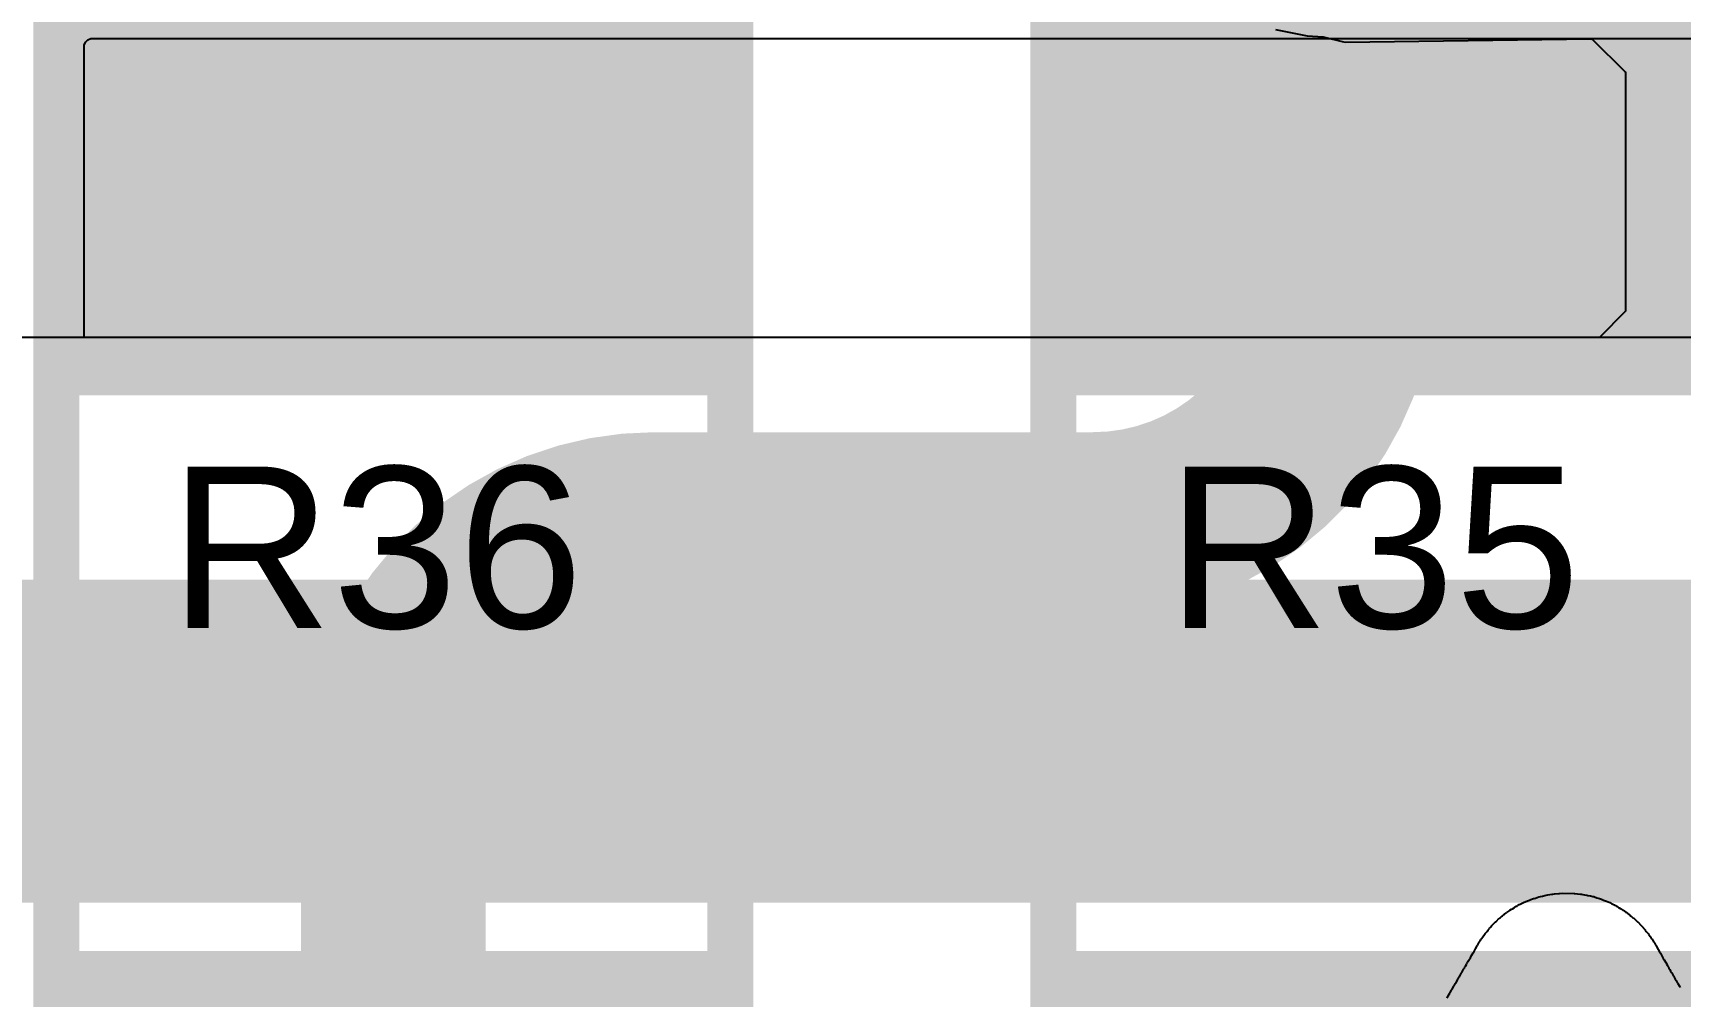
# Model space of a CAD drawing. Header units: inches. Extents: x 0 to 11.2, y -0.2 to 5.5.
# Drawn here: x 1.9841 to 2.3409, y 1.5633 to 1.7721 of the extents above; entities that cross this region are included whole.
import ezdxf

# ---------------------------------------------------------------- set-up
doc = ezdxf.new("R2010")
doc.units = ezdxf.units.IN
doc.header["$MEASUREMENT"] = 0
for name, color, linetype in [('Bottom Layer', 5, 'Continuous'), ('Bottom Overlay', 54, 'Continuous'), ('Bottom Paste', 16, 'Continuous'), ('Bottom Solder', 6, 'Continuous'), ('Top Layer', 1, 'Continuous'), ('Top Overlay', 2, 'Continuous'), ('Top Paste', 8, 'Continuous'), ('Top Solder', 216, 'Continuous')]:
    doc.layers.add(name, color=color, linetype=linetype)
doc.styles.add('Arial', font='', dxfattribs={"height": 0.2})
doc.styles.get('Arial').set_extended_font_data('Arial')

# ---------------------------------------------------------------- blocks, each defined once
blk = doc.blocks.new('RES_2512_18')
at = {"layer": 'Top Layer'}
for points in [[(-0.15945, 0.06693), (-0.09646, 0.06693), (-0.09646, -0.06693), (-0.15945, -0.06693)], [(0.09646, 0.06693), (0.15945, 0.06693), (0.15945, -0.06693), (0.09646, -0.06693)]]:
    blk.add_hatch(color=1, dxfattribs=at).paths.add_polyline_path(points)
at = {"layer": 'Top Paste'}
for points in [[(-0.15945, 0.06693), (-0.09646, 0.06693), (-0.09646, -0.06693), (-0.15945, -0.06693)], [(0.09646, 0.06693), (0.15945, 0.06693), (0.15945, -0.06693), (0.09646, -0.06693)]]:
    blk.add_hatch(color=8, dxfattribs=at).paths.add_polyline_path(points)
at = {"layer": 'Top Solder'}
for points in [[(-0.16345, 0.07093), (-0.09246, 0.07093), (-0.09246, -0.07093), (-0.16345, -0.07093)], [(0.09246, 0.07093), (0.16345, 0.07093), (0.16345, -0.07093), (0.09246, -0.07093)]]:
    blk.add_hatch(color=216, dxfattribs=at).paths.add_polyline_path(points)
at = {"layer": 'Top Overlay'}
for points in [[(-0.167, 0.073, 0.01, 0.01, 0), (0.16679, 0.073, 0.01, 0.01, 0)], [(-0.167, 0.073, 0.01, 0.01, 0), (-0.167, -0.073, 0.01, 0.01, 0)], [(0.16679, 0.073, 0.01, 0.01, 0), (0.16679, -0.073, 0.01, 0.01, 0)], [(-0.167, -0.073, 0.01, 0.01, 0), (0.16679, -0.073, 0.01, 0.01, 0)]]:
    blk.add_lwpolyline(points, format="xyseb", dxfattribs=at)
for points in [[(-0.1695, 0.073, 0.005, 0.005, 1), (-0.1645, 0.073, 0.005, 0.005, 1)], [(-0.1695, 0.073, 0.005, 0.005, 1), (-0.1645, 0.073, 0.005, 0.005, 1)], [(0.16429, 0.073, 0.005, 0.005, 1), (0.16929, 0.073, 0.005, 0.005, 1)], [(0.16429, 0.073, 0.005, 0.005, 1), (0.16929, 0.073, 0.005, 0.005, 1)], [(-0.1695, -0.073, 0.005, 0.005, 1), (-0.1645, -0.073, 0.005, 0.005, 1)], [(-0.1695, -0.073, 0.005, 0.005, 1), (-0.1645, -0.073, 0.005, 0.005, 1)], [(0.16429, -0.073, 0.005, 0.005, 1), (0.16929, -0.073, 0.005, 0.005, 1)], [(0.16429, -0.073, 0.005, 0.005, 1), (0.16929, -0.073, 0.005, 0.005, 1)]]:
    blk.add_lwpolyline(points, format="xyseb", close=True, dxfattribs=at)
blk = doc.blocks.new('RES_2512_19')
at = {"layer": 'Top Layer'}
for points in [[(-0.15945, 0.06693), (-0.09646, 0.06693), (-0.09646, -0.06693), (-0.15945, -0.06693)], [(0.09646, 0.06693), (0.15945, 0.06693), (0.15945, -0.06693), (0.09646, -0.06693)]]:
    blk.add_hatch(color=1, dxfattribs=at).paths.add_polyline_path(points)
at = {"layer": 'Top Paste'}
for points in [[(-0.15945, 0.06693), (-0.09646, 0.06693), (-0.09646, -0.06693), (-0.15945, -0.06693)], [(0.09646, 0.06693), (0.15945, 0.06693), (0.15945, -0.06693), (0.09646, -0.06693)]]:
    blk.add_hatch(color=8, dxfattribs=at).paths.add_polyline_path(points)
at = {"layer": 'Top Solder'}
for points in [[(-0.16345, 0.07093), (-0.09246, 0.07093), (-0.09246, -0.07093), (-0.16345, -0.07093)], [(0.09246, 0.07093), (0.16345, 0.07093), (0.16345, -0.07093), (0.09246, -0.07093)]]:
    blk.add_hatch(color=216, dxfattribs=at).paths.add_polyline_path(points)
at = {"layer": 'Top Overlay'}
for points in [[(-0.167, 0.073, 0.01, 0.01, 0), (0.16679, 0.073, 0.01, 0.01, 0)], [(-0.167, 0.073, 0.01, 0.01, 0), (-0.167, -0.073, 0.01, 0.01, 0)], [(0.16679, 0.073, 0.01, 0.01, 0), (0.16679, -0.073, 0.01, 0.01, 0)], [(-0.167, -0.073, 0.01, 0.01, 0), (0.16679, -0.073, 0.01, 0.01, 0)]]:
    blk.add_lwpolyline(points, format="xyseb", dxfattribs=at)
for points in [[(-0.1695, 0.073, 0.005, 0.005, 1), (-0.1645, 0.073, 0.005, 0.005, 1)], [(-0.1695, 0.073, 0.005, 0.005, 1), (-0.1645, 0.073, 0.005, 0.005, 1)], [(0.16429, 0.073, 0.005, 0.005, 1), (0.16929, 0.073, 0.005, 0.005, 1)], [(0.16429, 0.073, 0.005, 0.005, 1), (0.16929, 0.073, 0.005, 0.005, 1)], [(-0.1695, -0.073, 0.005, 0.005, 1), (-0.1645, -0.073, 0.005, 0.005, 1)], [(-0.1695, -0.073, 0.005, 0.005, 1), (-0.1645, -0.073, 0.005, 0.005, 1)], [(0.16429, -0.073, 0.005, 0.005, 1), (0.16929, -0.073, 0.005, 0.005, 1)], [(0.16429, -0.073, 0.005, 0.005, 1), (0.16929, -0.073, 0.005, 0.005, 1)]]:
    blk.add_lwpolyline(points, format="xyseb", close=True, dxfattribs=at)
blk = doc.blocks.new('RES_2512_B_22')
at = {"layer": 'Bottom Layer'}
for points in [[(-0.15945, 0.06693), (-0.09646, 0.06693), (-0.09646, -0.06693), (-0.15945, -0.06693)], [(0.09646, 0.06693), (0.15945, 0.06693), (0.15945, -0.06693), (0.09646, -0.06693)]]:
    blk.add_hatch(color=5, dxfattribs=at).paths.add_polyline_path(points)
at = {"layer": 'Bottom Paste'}
for points in [[(-0.15945, 0.06693), (-0.09646, 0.06693), (-0.09646, -0.06693), (-0.15945, -0.06693)], [(0.09646, 0.06693), (0.15945, 0.06693), (0.15945, -0.06693), (0.09646, -0.06693)]]:
    blk.add_hatch(color=16, dxfattribs=at).paths.add_polyline_path(points)
at = {"layer": 'Bottom Solder'}
for points in [[(-0.16345, 0.07093), (-0.09246, 0.07093), (-0.09246, -0.07093), (-0.16345, -0.07093)], [(0.09246, 0.07093), (0.16345, 0.07093), (0.16345, -0.07093), (0.09246, -0.07093)]]:
    blk.add_hatch(color=6, dxfattribs=at).paths.add_polyline_path(points)
at = {"layer": 'Bottom Overlay'}
for points in [[(-0.167, 0.073, 0.01, 0.01, 0), (0.16679, 0.073, 0.01, 0.01, 0)], [(-0.167, 0.073, 0.01, 0.01, 0), (-0.167, -0.073, 0.01, 0.01, 0)], [(0.16679, 0.073, 0.01, 0.01, 0), (0.16679, -0.073, 0.01, 0.01, 0)], [(-0.167, -0.073, 0.01, 0.01, 0), (0.16679, -0.073, 0.01, 0.01, 0)]]:
    blk.add_lwpolyline(points, format="xyseb", dxfattribs=at)
for points in [[(-0.1695, 0.073, 0.005, 0.005, 1), (-0.1645, 0.073, 0.005, 0.005, 1)], [(-0.1695, 0.073, 0.005, 0.005, 1), (-0.1645, 0.073, 0.005, 0.005, 1)], [(0.16429, 0.073, 0.005, 0.005, 1), (0.16929, 0.073, 0.005, 0.005, 1)], [(0.16429, 0.073, 0.005, 0.005, 1), (0.16929, 0.073, 0.005, 0.005, 1)], [(-0.1695, -0.073, 0.005, 0.005, 1), (-0.1645, -0.073, 0.005, 0.005, 1)], [(-0.1695, -0.073, 0.005, 0.005, 1), (-0.1645, -0.073, 0.005, 0.005, 1)], [(0.16429, -0.073, 0.005, 0.005, 1), (0.16929, -0.073, 0.005, 0.005, 1)], [(0.16429, -0.073, 0.005, 0.005, 1), (0.16929, -0.073, 0.005, 0.005, 1)]]:
    blk.add_lwpolyline(points, format="xyseb", close=True, dxfattribs=at)
blk = doc.blocks.new('RES_2512_B_23')
at = {"layer": 'Bottom Layer'}
for points in [[(-0.15945, 0.06693), (-0.09646, 0.06693), (-0.09646, -0.06693), (-0.15945, -0.06693)], [(0.09646, 0.06693), (0.15945, 0.06693), (0.15945, -0.06693), (0.09646, -0.06693)]]:
    blk.add_hatch(color=5, dxfattribs=at).paths.add_polyline_path(points)
at = {"layer": 'Bottom Paste'}
for points in [[(-0.15945, 0.06693), (-0.09646, 0.06693), (-0.09646, -0.06693), (-0.15945, -0.06693)], [(0.09646, 0.06693), (0.15945, 0.06693), (0.15945, -0.06693), (0.09646, -0.06693)]]:
    blk.add_hatch(color=16, dxfattribs=at).paths.add_polyline_path(points)
at = {"layer": 'Bottom Solder'}
for points in [[(-0.16345, 0.07093), (-0.09246, 0.07093), (-0.09246, -0.07093), (-0.16345, -0.07093)], [(0.09246, 0.07093), (0.16345, 0.07093), (0.16345, -0.07093), (0.09246, -0.07093)]]:
    blk.add_hatch(color=6, dxfattribs=at).paths.add_polyline_path(points)
at = {"layer": 'Bottom Overlay'}
for points in [[(-0.167, 0.073, 0.01, 0.01, 0), (-0.167, -0.073, 0.01, 0.01, 0)], [(-0.167, 0.073, 0.01, 0.01, 0), (0.16679, 0.073, 0.01, 0.01, 0)], [(0.16679, 0.073, 0.01, 0.01, 0), (0.16679, -0.073, 0.01, 0.01, 0)], [(-0.167, -0.073, 0.01, 0.01, 0), (0.16679, -0.073, 0.01, 0.01, 0)]]:
    blk.add_lwpolyline(points, format="xyseb", dxfattribs=at)
for points in [[(-0.1695, 0.073, 0.005, 0.005, 1), (-0.1645, 0.073, 0.005, 0.005, 1)], [(-0.1695, 0.073, 0.005, 0.005, 1), (-0.1645, 0.073, 0.005, 0.005, 1)], [(0.16429, 0.073, 0.005, 0.005, 1), (0.16929, 0.073, 0.005, 0.005, 1)], [(0.16429, 0.073, 0.005, 0.005, 1), (0.16929, 0.073, 0.005, 0.005, 1)], [(-0.1695, -0.073, 0.005, 0.005, 1), (-0.1645, -0.073, 0.005, 0.005, 1)], [(-0.1695, -0.073, 0.005, 0.005, 1), (-0.1645, -0.073, 0.005, 0.005, 1)], [(0.16429, -0.073, 0.005, 0.005, 1), (0.16929, -0.073, 0.005, 0.005, 1)], [(0.16429, -0.073, 0.005, 0.005, 1), (0.16929, -0.073, 0.005, 0.005, 1)]]:
    blk.add_lwpolyline(points, format="xyseb", close=True, dxfattribs=at)

msp = doc.modelspace()

# ---------------------------------------------------------------- linework, layer by layer
at = {"layer": 'Bottom Layer'}
for points in [[(2.26816, 1.71991, 0.04, 0.04, 0), (2.26816, 1.79349, 0.04, 0.04, 0)], [(2.26816, 1.71991, 0.04, 0.04, -0.414214), (2.21379, 1.66554, 0.04, 0.04, 0)], [(2.06216, 1.60888, 0.04, 0.04, -0.414214), (2.11881, 1.66554, 0.04, 0.04, 0)], [(2.11881, 1.66554, 0.04, 0.04, 0), (2.21379, 1.66554, 0.04, 0.04, 0)], [(2.06216, 1.53759, 0.04, 0.04, 0), (2.06216, 1.60888, 0.04, 0.04, 0)]]:
    msp.add_lwpolyline(points, format="xyseb", dxfattribs=at)
for points in [[(2.25816, 1.71991, 0.02, 0.02, 1), (2.27816, 1.71991, 0.02, 0.02, 1)], [(2.25816, 1.71991, 0.02, 0.02, 1), (2.27816, 1.71991, 0.02, 0.02, 1)], [(2.10881, 1.66554, 0.02, 0.02, 1), (2.12881, 1.66554, 0.02, 0.02, 1)], [(2.10881, 1.66554, 0.02, 0.02, 1), (2.12881, 1.66554, 0.02, 0.02, 1)], [(2.20379, 1.66554, 0.02, 0.02, 1), (2.22379, 1.66554, 0.02, 0.02, 1)], [(2.20379, 1.66554, 0.02, 0.02, 1), (2.22379, 1.66554, 0.02, 0.02, 1)], [(2.05216, 1.60888, 0.02, 0.02, 1), (2.07216, 1.60888, 0.02, 0.02, 1)], [(2.05216, 1.60888, 0.02, 0.02, 1), (2.07216, 1.60888, 0.02, 0.02, 1)]]:
    msp.add_lwpolyline(points, format="xyseb", close=True, dxfattribs=at)
at = {"layer": 'Top Layer'}
for p, q in [((1.99523, 1.76943), (1.9955, 1.77008)), ((1.9955, 1.77008), (1.996, 1.77058)), ((1.996, 1.77058), (1.99665, 1.77085)), ((1.99665, 1.77085), (1.99701, 1.77085)), ((1.99701, 1.77085), (1.99701, 1.77085)), ((1.99701, 1.77085), (2.498, 1.77085)), ((2.25325, 1.77278), (2.2601, 1.77142)), ((2.2601, 1.77142), (2.26359, 1.77124)), ((2.26359, 1.77124), (2.26418, 1.77107)), ((2.26418, 1.77107), (2.26536, 1.77074)), ((2.26536, 1.77074), (2.26655, 1.77045)), ((2.26655, 1.77045), (2.26774, 1.77018)), ((2.26774, 1.77018), (2.26834, 1.77005)), ((2.26834, 1.77005), (2.32163, 1.77076)), ((2.32163, 1.77076), (2.32184, 1.77072)), ((2.32184, 1.77072), (2.32904, 1.7636)), ((1.99523, 1.70609), (1.99523, 1.76943)), ((2.32904, 1.7636), (2.32909, 1.76341)), ((2.32909, 1.76341), (2.32909, 1.71175)), ((2.32909, 1.71175), (2.32344, 1.70609)), ((2.32344, 1.70609), (1.49931, 1.70609)), ((2.83109, 1.70609), (1.99523, 1.70609))]:
    msp.add_line(p, q, dxfattribs=at)
msp.add_lwpolyline([(1.44717, 1.61855, 0.07, 0.07, 0), (2.89588, 1.61855, 0.07, 0.07, 0)], format="xyseb", dxfattribs=at)
at = {"layer": 'Top Overlay'}
for p, q in [((2.3083, 1.58414), (2.30858, 1.58425)), ((2.30858, 1.58425), (2.30894, 1.58438)), ((2.30894, 1.58438), (2.30916, 1.58447)), ((2.30916, 1.58447), (2.30934, 1.58452)), ((2.30934, 1.58452), (2.30958, 1.58458)), ((2.30958, 1.58458), (2.30993, 1.58467)), ((2.30993, 1.58467), (2.31033, 1.58485)), ((2.31033, 1.58485), (2.31069, 1.58494)), ((2.31069, 1.58494), (2.31111, 1.585)), ((2.31111, 1.585), (2.31164, 1.58514)), ((2.31164, 1.58514), (2.31188, 1.5852)), ((2.31188, 1.5852), (2.31224, 1.58529)), ((2.31224, 1.58529), (2.3131, 1.5854)), ((2.3131, 1.5854), (2.31332, 1.58545)), ((2.31332, 1.58545), (2.31372, 1.58549)), ((2.31372, 1.58549), (2.31467, 1.58556)), ((2.31467, 1.58556), (2.3148, 1.5856)), ((2.3148, 1.5856), (2.31551, 1.58565)), ((2.31551, 1.58565), (2.31795, 1.5856)), ((2.31795, 1.5856), (2.31808, 1.58556)), ((2.31808, 1.58556), (2.31866, 1.58551)), ((2.31866, 1.58551), (2.31934, 1.58545)), ((2.31934, 1.58545), (2.31956, 1.5854)), ((2.31956, 1.5854), (2.31983, 1.58536)), ((2.31983, 1.58536), (2.32023, 1.58531)), ((2.32023, 1.58531), (2.32071, 1.58523)), ((2.32071, 1.58523), (2.32096, 1.58516)), ((2.32096, 1.58516), (2.32149, 1.58503)), ((2.32149, 1.58503), (2.32202, 1.58494)), ((2.32202, 1.58494), (2.3222, 1.58489)), ((2.3222, 1.58489), (2.32249, 1.58478)), ((2.32249, 1.58478), (2.32271, 1.58469)), ((2.32271, 1.58469), (2.32291, 1.58463)), ((2.32291, 1.58463), (2.32319, 1.58456)), ((2.32319, 1.58456), (2.32344, 1.5845)), ((2.32344, 1.5845), (2.32388, 1.58432)), ((2.32388, 1.58432), (2.3243, 1.58416)), ((2.30232, 1.58064), (2.30241, 1.58073)), ((2.30241, 1.58073), (2.3025, 1.58078)), ((2.3025, 1.58078), (2.30276, 1.58104)), ((2.30276, 1.58104), (2.30285, 1.58109)), ((2.30285, 1.58109), (2.30316, 1.58131)), ((2.30316, 1.58131), (2.30329, 1.58144)), ((2.30329, 1.58144), (2.30338, 1.58148)), ((2.30338, 1.58148), (2.3038, 1.58177)), ((2.3038, 1.58177), (2.304, 1.58193)), ((2.304, 1.58193), (2.3044, 1.58215)), ((2.3044, 1.58215), (2.30449, 1.58224)), ((2.30449, 1.58224), (2.30458, 1.58228)), ((2.30458, 1.58228), (2.30498, 1.5825)), ((2.30498, 1.5825), (2.30542, 1.58281)), ((2.30542, 1.58281), (2.3056, 1.58286)), ((2.3056, 1.58286), (2.30568, 1.58295)), ((2.30568, 1.58295), (2.30577, 1.58299)), ((2.30577, 1.58299), (2.30604, 1.58317)), ((2.30604, 1.58317), (2.30628, 1.58323)), ((2.30628, 1.58323), (2.30673, 1.5835)), ((2.30673, 1.5835), (2.30697, 1.58361)), ((2.30697, 1.58361), (2.30752, 1.58381)), ((2.30752, 1.58381), (2.30808, 1.58405)), ((2.30808, 1.58405), (2.3083, 1.58414)), ((2.3243, 1.58416), (2.32452, 1.58407)), ((2.32452, 1.58407), (2.32501, 1.5839)), ((2.32501, 1.5839), (2.3253, 1.58374)), ((2.3253, 1.58374), (2.32572, 1.58359)), ((2.32572, 1.58359), (2.32616, 1.58332)), ((2.32616, 1.58332), (2.32674, 1.5831)), ((2.32674, 1.5831), (2.3268, 1.58303)), ((2.3268, 1.58303), (2.32689, 1.58299)), ((2.32689, 1.58299), (2.32716, 1.58281)), ((2.32716, 1.58281), (2.32733, 1.58277)), ((2.32733, 1.58277), (2.32742, 1.58268)), ((2.32742, 1.58268), (2.32751, 1.58264)), ((2.32751, 1.58264), (2.3276, 1.58255)), ((2.3276, 1.58255), (2.32769, 1.5825)), ((2.32769, 1.5825), (2.32809, 1.58228)), ((2.32809, 1.58228), (2.32853, 1.58197)), ((2.32853, 1.58197), (2.32862, 1.58193)), ((2.32862, 1.58193), (2.32919, 1.58153)), ((2.32919, 1.58153), (2.32928, 1.58148)), ((2.32928, 1.58148), (2.32952, 1.58129)), ((2.32952, 1.58129), (2.32964, 1.58117)), ((2.32964, 1.58117), (2.32995, 1.581)), ((2.32995, 1.581), (2.33021, 1.58073)), ((2.33021, 1.58073), (2.3303, 1.58069)), ((2.3303, 1.58069), (2.33039, 1.5806)), ((2.29884, 1.57704), (2.29889, 1.57712)), ((2.29889, 1.57712), (2.29909, 1.57737)), ((2.29909, 1.57737), (2.29924, 1.57752)), ((2.29924, 1.57752), (2.29929, 1.57761)), ((2.29929, 1.57761), (2.29938, 1.5777)), ((2.29938, 1.5777), (2.29942, 1.57779)), ((2.29942, 1.57779), (2.29964, 1.57801)), ((2.29964, 1.57801), (2.29969, 1.5781)), ((2.29969, 1.5781), (2.29977, 1.57819)), ((2.29977, 1.57819), (2.29982, 1.57828)), ((2.29982, 1.57828), (2.30017, 1.57863)), ((2.30017, 1.57863), (2.30022, 1.57872)), ((2.30022, 1.57872), (2.30095, 1.57945)), ((2.30095, 1.57945), (2.30104, 1.57949)), ((2.30104, 1.57949), (2.30174, 1.5802)), ((2.30174, 1.5802), (2.30183, 1.58025)), ((2.30183, 1.58025), (2.30192, 1.58033)), ((2.30192, 1.58033), (2.30201, 1.58038)), ((2.30201, 1.58038), (2.30223, 1.5806)), ((2.30223, 1.5806), (2.30232, 1.58064)), ((2.33039, 1.5806), (2.33048, 1.58055)), ((2.33048, 1.58055), (2.3307, 1.58033)), ((2.3307, 1.58033), (2.33079, 1.58029)), ((2.33079, 1.58029), (2.33103, 1.58009)), ((2.33103, 1.58009), (2.33167, 1.57945)), ((2.33167, 1.57945), (2.33176, 1.5794)), ((2.33176, 1.5794), (2.33249, 1.57867)), ((2.33249, 1.57867), (2.33254, 1.57858)), ((2.33254, 1.57858), (2.33289, 1.57823)), ((2.33289, 1.57823), (2.33293, 1.57814)), ((2.33293, 1.57814), (2.33302, 1.57805)), ((2.33302, 1.57805), (2.33307, 1.57797)), ((2.33307, 1.57797), (2.33333, 1.5777)), ((2.33333, 1.5777), (2.33338, 1.57761)), ((2.33338, 1.57761), (2.33358, 1.57737)), ((2.33358, 1.57737), (2.33373, 1.57721)), ((2.33373, 1.57721), (2.33377, 1.57712)), ((2.33377, 1.57712), (2.33397, 1.57688)), ((2.29628, 1.57301), (2.29659, 1.57358)), ((2.29659, 1.57358), (2.29694, 1.57425)), ((2.29694, 1.57425), (2.29703, 1.57433)), ((2.29703, 1.57433), (2.29707, 1.57442)), ((2.29707, 1.57442), (2.29738, 1.575)), ((2.29738, 1.575), (2.29747, 1.57509)), ((2.29747, 1.57509), (2.29752, 1.57518)), ((2.29752, 1.57518), (2.29774, 1.57557)), ((2.29774, 1.57557), (2.29787, 1.57571)), ((2.29787, 1.57571), (2.29792, 1.5758)), ((2.29792, 1.5758), (2.298, 1.57588)), ((2.298, 1.57588), (2.29818, 1.57619)), ((2.29818, 1.57619), (2.29836, 1.57637)), ((2.29836, 1.57637), (2.2984, 1.57646)), ((2.2984, 1.57646), (2.29869, 1.57688)), ((2.29869, 1.57688), (2.29884, 1.57704)), ((2.33397, 1.57688), (2.33408, 1.57677)), ((2.33408, 1.57677), (2.33413, 1.57668)), ((2.33413, 1.57668), (2.33442, 1.57626)), ((2.33442, 1.57626), (2.33453, 1.57615)), ((2.33453, 1.57615), (2.33457, 1.57606)), ((2.33457, 1.57606), (2.33479, 1.57575)), ((2.33479, 1.57575), (2.33484, 1.57566)), ((2.33484, 1.57566), (2.33497, 1.57553)), ((2.33497, 1.57553), (2.33524, 1.57504)), ((2.33524, 1.57504), (2.33532, 1.57495)), ((2.33532, 1.57495), (2.33537, 1.57487)), ((2.33537, 1.57487), (2.33568, 1.57429)), ((2.33568, 1.57429), (2.33577, 1.5742)), ((2.33577, 1.5742), (2.33617, 1.57345)), ((2.29442, 1.56986), (2.29464, 1.57017)), ((2.29464, 1.57017), (2.29475, 1.57046)), ((2.29475, 1.57046), (2.29486, 1.57062)), ((2.29486, 1.57062), (2.29504, 1.57088)), ((2.29504, 1.57088), (2.2953, 1.57137)), ((2.2953, 1.57137), (2.29548, 1.57163)), ((2.29548, 1.57163), (2.29575, 1.57212)), ((2.29575, 1.57212), (2.29606, 1.5727)), ((2.29606, 1.5727), (2.29628, 1.57301)), ((2.33617, 1.57345), (2.33643, 1.57296)), ((2.33643, 1.57296), (2.33665, 1.57265)), ((2.33665, 1.57265), (2.33727, 1.5715)), ((2.33727, 1.5715), (2.33749, 1.57119)), ((2.33749, 1.57119), (2.3378, 1.57062)), ((2.3378, 1.57062), (2.33789, 1.57053)), ((2.33789, 1.57053), (2.33798, 1.57031)), ((2.33798, 1.57031), (2.33816, 1.57)), ((2.33816, 1.57), (2.33838, 1.56969)), ((2.29238, 1.56623), (2.29278, 1.56699)), ((2.29278, 1.56699), (2.29287, 1.56707)), ((2.29287, 1.56707), (2.293, 1.56738)), ((2.293, 1.56738), (2.29305, 1.56747)), ((2.29305, 1.56747), (2.29336, 1.56792)), ((2.29336, 1.56792), (2.2934, 1.56809)), ((2.2934, 1.56809), (2.29358, 1.5684)), ((2.29358, 1.5684), (2.29371, 1.56854)), ((2.29371, 1.56854), (2.2938, 1.56876)), ((2.2938, 1.56876), (2.29402, 1.56916)), ((2.29402, 1.56916), (2.2942, 1.56942)), ((2.2942, 1.56942), (2.29431, 1.56971)), ((2.29431, 1.56971), (2.29437, 1.56978)), ((2.29437, 1.56978), (2.29442, 1.56986)), ((2.33838, 1.56969), (2.33849, 1.5694)), ((2.33849, 1.5694), (2.33867, 1.56913)), ((2.33867, 1.56913), (2.33873, 1.56907)), ((2.33873, 1.56907), (2.33887, 1.56876)), ((2.33887, 1.56876), (2.33904, 1.56845)), ((2.33904, 1.56845), (2.33913, 1.56836)), ((2.33913, 1.56836), (2.33931, 1.56796)), ((2.33931, 1.56796), (2.33949, 1.56765)), ((2.33949, 1.56765), (2.33957, 1.56756)), ((2.33957, 1.56756), (2.33962, 1.56747)), ((2.33962, 1.56747), (2.33988, 1.56699)), ((2.33988, 1.56699), (2.34006, 1.56672)), ((2.34006, 1.56672), (2.34037, 1.56614)), ((2.29043, 1.56291), (2.2907, 1.5634)), ((2.2907, 1.5634), (2.29101, 1.56398)), ((2.29101, 1.56398), (2.2911, 1.56406)), ((2.2911, 1.56406), (2.29114, 1.56415)), ((2.29114, 1.56415), (2.29141, 1.56464)), ((2.29141, 1.56464), (2.2915, 1.56473)), ((2.2915, 1.56473), (2.29154, 1.56482)), ((2.29154, 1.56482), (2.29189, 1.56548)), ((2.29189, 1.56548), (2.29198, 1.56557)), ((2.29198, 1.56557), (2.29229, 1.56614)), ((2.29229, 1.56614), (2.29238, 1.56623)), ((2.34037, 1.56614), (2.34046, 1.56606)), ((2.34046, 1.56606), (2.34077, 1.56548)), ((2.34077, 1.56548), (2.34095, 1.56522))]:
    msp.add_line(p, q, dxfattribs=at)

# ---------------------------------------------------------------- block references
at = {"rotation": 90}
for name, p in [('RES_2512_18', (2.06216, 1.86553)), ('RES_2512_19', (2.27816, 1.86554)), ('RES_2512_B_22', (2.06216, 1.66554)), ('RES_2512_B_23', (2.27816, 1.66554))]:
    msp.add_blockref(name, p, dxfattribs=at)

# ---------------------------------------------------------------- texts
at = {"layer": 'Top Overlay', "style": 'Arial'}
for s, p in [('R36', (2.01362, 1.64309)), ('R35', (2.22962, 1.64309))]:
    msp.add_text(s, height=0.035, dxfattribs=at).set_placement(p)

doc.saveas('drawing.dxf')
